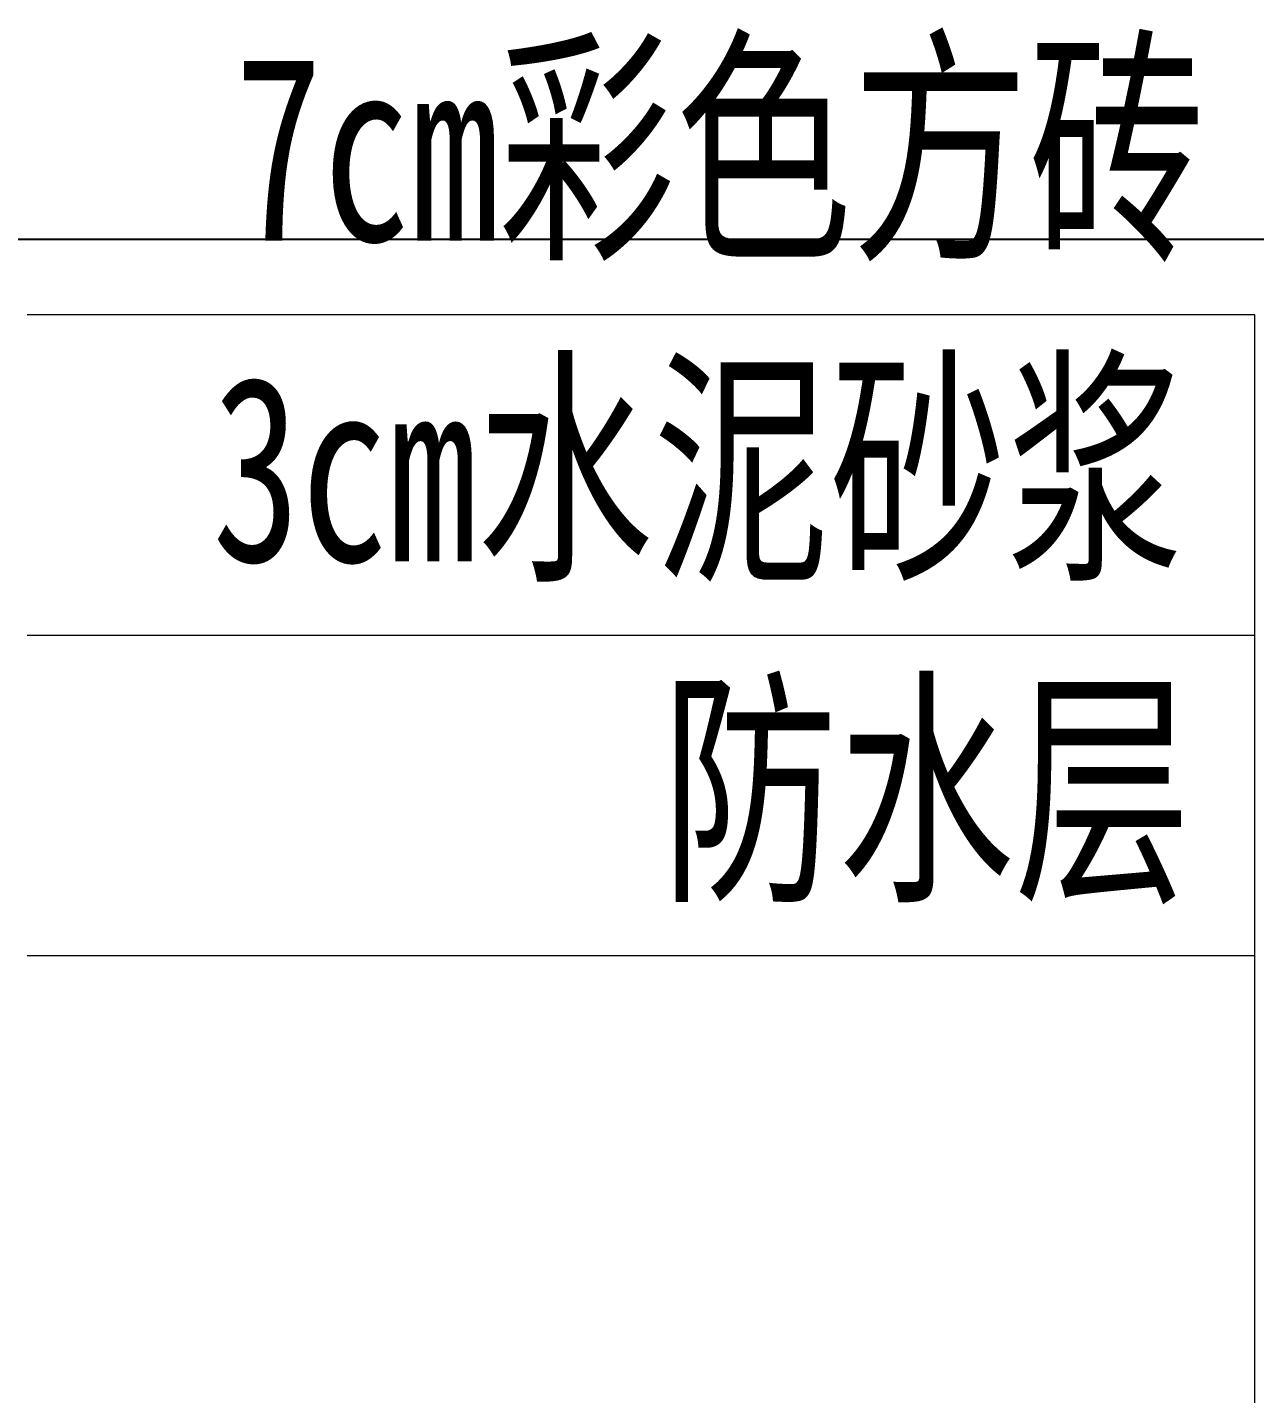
# Model space of a CAD drawing. Extents: x -2611510 to 954358, y -247163 to 181535.
# Drawn here: x 831537 to 836513, y -226681 to -221140 of the extents above; entities that cross this region are included whole.
import ezdxf

# ---------------------------------------------------------------- set-up
doc = ezdxf.new("R2010")
doc.units = 0
doc.layers.add('文字', color=7, linetype='Continuous', lineweight=15)
doc.layers.add('标注', color=3, linetype='Continuous', lineweight=18)
doc.styles.add('fs', font='仿宋_GB2312.TTF', dxfattribs={"width": 0.7})

msp = doc.modelspace()

# ---------------------------------------------------------------- linework, layer by layer
at = {"color": 1}
msp.add_xline((425959.9, -221999.8), (1, 0), dxfattribs=at)
at = {"layer": '文字'}
for p, q in [((836513.3, -222305.9), (831537, -222305.9)), ((836513.3, -230470), (836513.3, -222305.9)), ((836513.3, -223605.9), (831537, -223605.9)), ((836513.3, -224905.9), (831537, -224905.9))]:
    msp.add_line(p, q, dxfattribs=at)

# ---------------------------------------------------------------- texts
at = {"layer": '标注', "color": 7, "style": 'fs', "width": 0.7}
for s, p in [('7cm彩色方砖', (832376.8, -222005.9)), ('3cm水泥砂浆', (832286.6, -223305.9)), ('防水层', (834106.8, -224605.9))]:
    msp.add_text(s, height=750, rotation=0, dxfattribs=at).set_placement(p)

doc.saveas('drawing.dxf')
